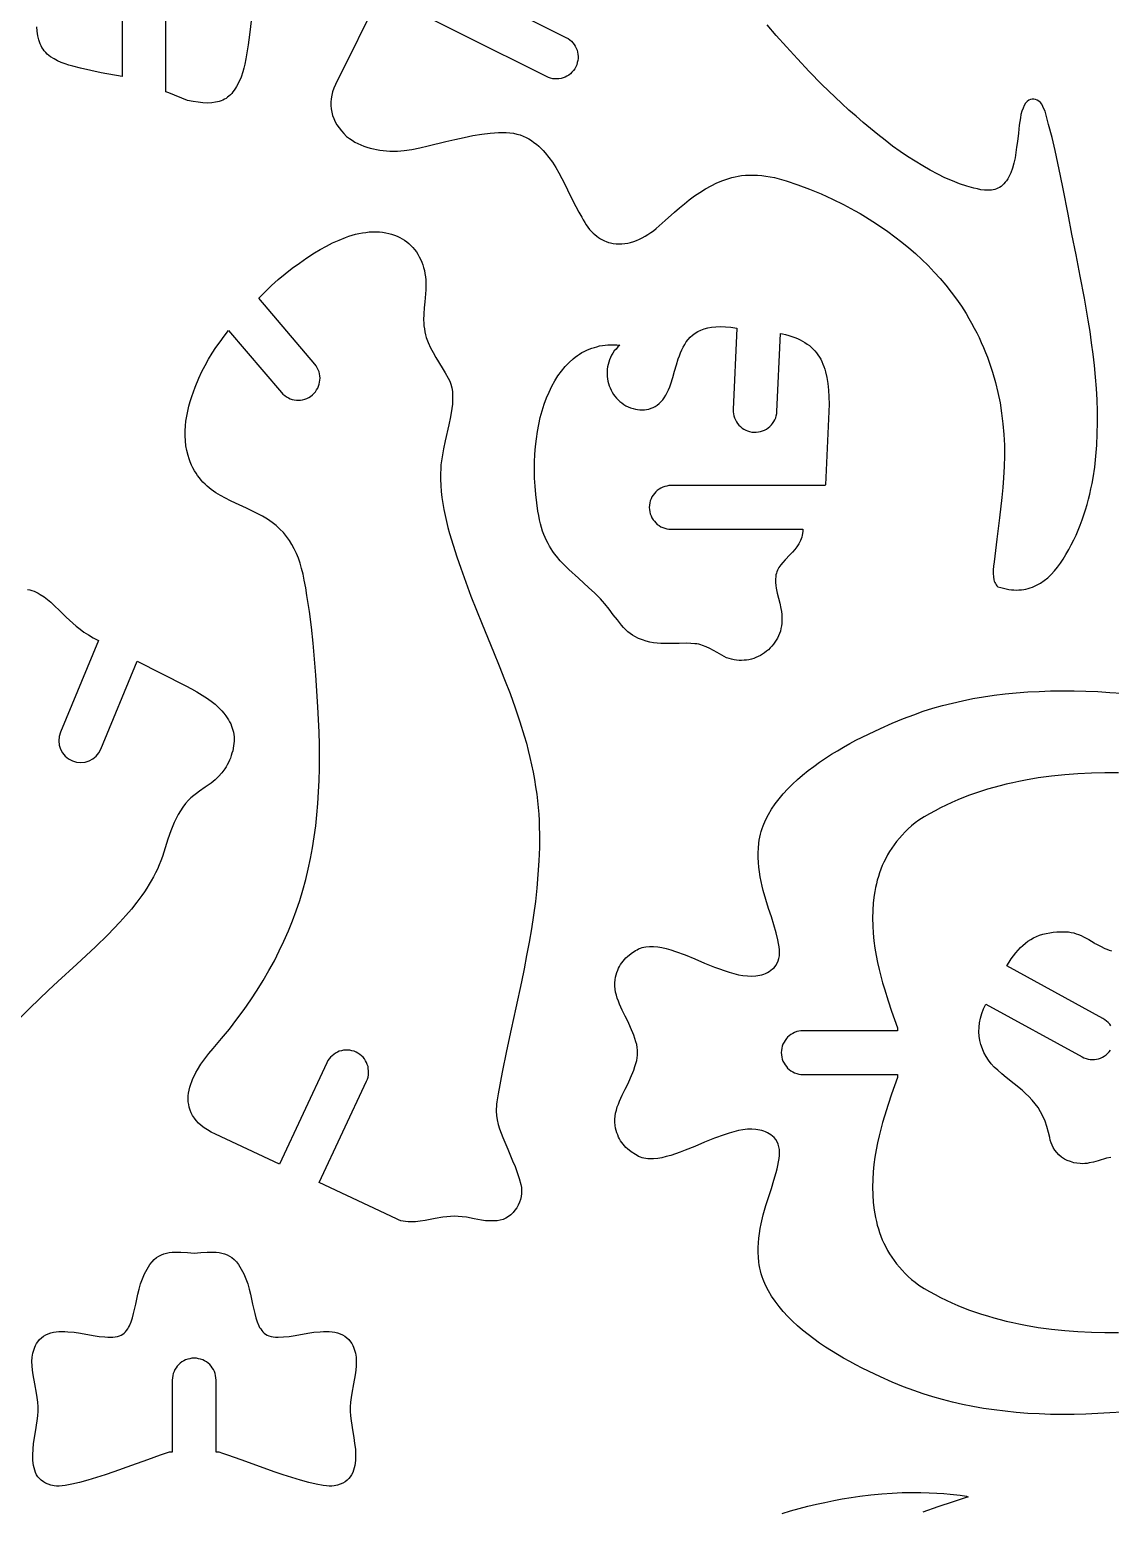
# Model space of a CAD drawing. Extents: x 4 to 246, y 5 to 420.
# Drawn here: x 89.8 to 164, y 225.2 to 326.9 of the extents above; entities that cross this region are included whole.
import ezdxf

# ---------------------------------------------------------------- set-up
doc = ezdxf.new("R2010")
doc.units = 0
doc.layers.add('IMPORT_-_TIRANO', color=18, linetype='CONTINUOUS')

msp = doc.modelspace()

# ---------------------------------------------------------------- linework, layer by layer
at = {"layer": 'IMPORT_-_TIRANO'}
for points in [[(96.19, 350.29), (96.19, 323.66), (94.75, 323.93), (94.03, 324.07), (93.32, 324.23), (92.79, 324.37), (92.52, 324.45), (92.26, 324.53), (92, 324.63), (91.75, 324.74), (91.51, 324.87), (91.27, 325.01), (91.15, 325.1), (91.03, 325.2), (90.93, 325.31), (90.83, 325.42), (90.75, 325.54), (90.67, 325.66), (90.61, 325.78), (90.55, 325.91), (90.5, 326.05), (90.46, 326.18), (90.39, 326.47), (90.35, 326.77), (90.33, 327.07)], [(105.11, 328.06), (104.92, 326.52), (104.84, 325.85), (104.75, 325.3), (104.68, 324.87), (104.6, 324.51), (104.53, 324.23), (104.47, 324), (104.34, 323.62), (104.2, 323.29), (104.04, 322.99), (103.96, 322.86), (103.88, 322.73), (103.79, 322.62), (103.7, 322.51), (103.61, 322.42), (103.51, 322.33), (103.41, 322.25), (103.31, 322.17), (103.2, 322.11), (103.09, 322.05), (102.97, 322), (102.85, 321.96), (102.73, 321.93), (102.6, 321.9), (102.33, 321.86), (102.04, 321.85), (101.73, 321.87), (101.4, 321.9), (101.05, 321.96), (100.67, 322.03), (99.38, 322.54), (99.19, 322.61), (99.19, 350.29)], [(115.25, 332.06), (126.65, 326.35), (126.79, 326.27), (126.91, 326.18), (127.02, 326.09), (127.12, 325.98), (127.21, 325.86), (127.29, 325.74), (127.35, 325.61), (127.41, 325.48), (127.45, 325.34), (127.47, 325.2), (127.48, 325.05), (127.48, 324.91), (127.46, 324.76), (127.43, 324.62), (127.39, 324.47), (127.32, 324.33), (127.25, 324.2), (127.16, 324.07), (127.06, 323.96), (126.96, 323.86), (126.84, 323.77), (126.72, 323.69), (126.59, 323.63), (126.46, 323.58), (126.32, 323.54), (126.17, 323.51), (126.03, 323.5), (125.88, 323.5), (125.74, 323.52), (125.59, 323.55), (125.45, 323.6), (125.31, 323.66), (113.92, 329.37), (110.83, 323.11), (110.72, 322.86), (110.63, 322.62), (110.57, 322.38), (110.52, 322.14), (110.5, 321.91), (110.5, 321.67), (110.53, 321.44), (110.57, 321.22), (110.63, 321), (110.71, 320.78), (110.81, 320.56), (110.93, 320.35), (111.07, 320.15), (111.23, 319.95), (111.4, 319.75), (111.59, 319.56), (111.78, 319.42), (111.97, 319.29), (112.16, 319.17), (112.36, 319.07), (112.57, 318.97), (112.78, 318.89), (112.99, 318.81), (113.21, 318.75), (113.43, 318.7), (113.65, 318.65), (113.88, 318.61), (114.11, 318.59), (114.56, 318.55), (115.02, 318.55), (115.08, 318.54), (115.31, 318.56), (115.55, 318.59), (116.07, 318.67), (116.62, 318.78), (117.2, 318.91), (118.41, 319.2), (119.03, 319.35), (119.65, 319.48), (120.26, 319.61), (120.87, 319.71), (121.45, 319.78), (121.74, 319.81), (122.02, 319.82), (122.29, 319.83), (122.55, 319.82), (122.8, 319.8), (123.05, 319.77), (123.28, 319.72), (123.5, 319.66), (123.71, 319.58), (123.91, 319.49), (124.1, 319.39), (124.28, 319.27), (124.45, 319.15), (124.62, 319.02), (124.78, 318.89), (124.93, 318.74), (125.08, 318.6), (125.22, 318.44), (125.48, 318.12), (125.73, 317.78), (125.95, 317.42), (126.17, 317.05), (126.37, 316.67), (126.57, 316.29), (126.95, 315.51), (127.33, 314.74), (127.53, 314.37), (127.73, 314.02), (127.83, 313.83), (127.94, 313.65), (128.04, 313.48), (128.16, 313.33), (128.27, 313.18), (128.39, 313.05), (128.51, 312.93), (128.63, 312.82), (128.76, 312.71), (128.89, 312.62), (129.02, 312.54), (129.15, 312.46), (129.29, 312.4), (129.42, 312.34), (129.56, 312.29), (129.7, 312.26), (129.9, 312.22), (130.09, 312.19), (130.29, 312.18), (130.49, 312.19), (130.69, 312.21), (130.89, 312.24), (131.09, 312.29), (131.3, 312.35), (131.5, 312.42), (131.69, 312.51), (131.89, 312.6), (132.09, 312.71), (132.28, 312.83), (132.47, 312.96), (132.65, 313.09), (132.84, 313.24), (133.46, 313.79), (134.1, 314.36), (134.44, 314.65), (134.78, 314.93), (135.12, 315.2), (135.48, 315.47), (135.85, 315.72), (136.22, 315.96), (136.61, 316.17), (137, 316.37), (137.41, 316.54), (137.62, 316.61), (137.83, 316.68), (138.04, 316.74), (138.26, 316.79), (138.48, 316.83), (138.71, 316.87), (138.98, 316.89), (139.25, 316.91), (139.53, 316.91), (139.8, 316.89), (140.09, 316.87), (140.37, 316.83), (140.97, 316.74), (141.77, 316.5), (142.57, 316.23), (143.37, 315.93), (144.16, 315.61), (144.94, 315.26), (145.71, 314.88), (146.47, 314.47), (146.84, 314.26), (147.22, 314.04), (147.73, 313.72), (148.24, 313.38), (148.75, 313.04), (149.24, 312.67), (149.72, 312.3), (150.19, 311.92), (150.65, 311.52), (151.09, 311.11), (151.52, 310.69), (151.94, 310.25), (152.34, 309.8), (152.73, 309.35), (153.1, 308.88), (153.46, 308.39), (153.8, 307.9), (154.12, 307.4), (154.31, 307.07), (154.5, 306.74), (154.68, 306.41), (154.85, 306.08), (155.01, 305.75), (155.16, 305.42), (155.31, 305.08), (155.45, 304.74), (155.58, 304.4), (155.71, 304.06), (155.94, 303.37), (156.13, 302.68), (156.3, 301.98), (156.45, 301.27), (156.56, 300.56), (156.65, 299.84), (156.71, 299.11), (156.75, 298.38), (156.76, 297.64), (156.74, 296.9), (156.7, 296.14), (156.65, 295.47), (156.58, 294.78), (156.42, 293.39), (156.23, 291.92), (156.04, 290.36), (156.01, 290.08), (155.99, 289.81), (155.99, 289.57), (156, 289.34), (156.03, 289.13), (156.05, 289.04), (156.09, 288.95), (156.13, 288.87), (156.18, 288.79), (156.24, 288.72), (156.31, 288.66), (156.5, 288.6), (156.69, 288.55), (156.88, 288.51), (157.06, 288.48), (157.24, 288.45), (157.41, 288.44), (157.58, 288.43), (157.75, 288.44), (157.92, 288.45), (158.08, 288.47), (158.23, 288.5), (158.38, 288.54), (158.53, 288.58), (158.68, 288.63), (158.82, 288.69), (158.96, 288.76), (159.23, 288.91), (159.49, 289.08), (159.73, 289.28), (159.96, 289.5), (160.19, 289.74), (160.4, 290), (160.6, 290.27), (160.79, 290.56), (160.98, 290.88), (161.17, 291.21), (161.34, 291.53), (161.51, 291.87), (161.67, 292.2), (161.82, 292.54), (161.96, 292.89), (162.09, 293.24), (162.21, 293.59), (162.32, 293.94), (162.43, 294.3), (162.52, 294.66), (162.61, 295.02), (162.69, 295.38), (162.77, 295.75), (162.84, 296.12), (162.95, 296.87), (163.03, 297.62), (163.1, 298.38), (163.13, 299.15), (163.15, 299.92), (163.14, 300.7), (163.11, 301.48), (163.07, 302.26), (163.01, 303.04), (162.93, 303.83), (162.84, 304.61), (162.74, 305.39), (162.63, 306.17), (162.51, 306.94), (162.24, 308.47), (161.96, 309.97), (161.67, 311.44), (161.38, 312.86), (161.12, 314.23), (160.78, 315.97), (160.61, 316.85), (160.42, 317.72), (160.23, 318.6), (160.02, 319.48), (159.79, 320.38), (159.54, 321.28), (159.47, 321.46), (159.4, 321.62), (159.31, 321.76), (159.22, 321.88), (159.11, 321.98), (159, 322.05), (158.89, 322.1), (158.77, 322.12), (158.65, 322.12), (158.54, 322.09), (158.42, 322.04), (158.31, 321.95), (158.21, 321.83), (158.11, 321.68), (158.03, 321.5), (157.95, 321.28), (157.89, 321.07), (157.85, 320.84), (157.77, 320.34), (157.71, 319.79), (157.64, 319.21), (157.59, 318.82), (157.54, 318.45), (157.48, 318.08), (157.4, 317.72), (157.3, 317.38), (157.19, 317.07), (157.13, 316.92), (157.06, 316.78), (156.98, 316.65), (156.9, 316.52), (156.81, 316.41), (156.72, 316.3), (156.62, 316.21), (156.52, 316.13), (156.42, 316.06), (156.31, 316), (156.2, 315.96), (156.09, 315.92), (155.98, 315.89), (155.86, 315.87), (155.63, 315.86), (155.39, 315.87), (155.14, 315.9), (154.91, 315.95), (154.66, 316), (154.18, 316.14), (153.68, 316.3), (153.18, 316.5), (152.67, 316.72), (152.17, 316.96), (151.65, 317.24), (151.14, 317.53), (150.62, 317.85), (150.11, 318.18), (149.59, 318.53), (149.08, 318.9), (148.57, 319.29), (148.06, 319.68), (147.56, 320.09), (147.06, 320.51), (146.57, 320.94), (146.08, 321.37), (145.6, 321.81), (145.13, 322.25), (144.22, 323.13), (143.35, 324.01), (142.54, 324.87), (141.78, 325.7), (141.09, 326.49), (140.47, 327.21)], [(164.83, 232.03), (164, 231.97), (163.17, 231.92), (162.35, 231.88), (161.53, 231.86), (160.72, 231.86), (159.92, 231.87), (159.13, 231.9), (158.35, 231.94), (157.57, 232), (156.81, 232.08), (156.06, 232.17), (155.32, 232.28), (154.59, 232.4), (153.88, 232.54), (153.18, 232.7), (152.5, 232.88), (151.83, 233.07), (151.17, 233.27), (150.54, 233.5), (149.82, 233.77), (149.05, 234.09), (148.24, 234.44), (147.41, 234.83), (146.98, 235.04), (146.56, 235.26), (146.13, 235.49), (145.71, 235.72), (145.29, 235.97), (144.87, 236.23), (144.46, 236.49), (144.05, 236.76), (143.66, 237.05), (143.27, 237.34), (142.9, 237.64), (142.54, 237.95), (142.2, 238.27), (141.88, 238.59), (141.57, 238.93), (141.28, 239.27), (141.01, 239.63), (140.77, 239.99), (140.55, 240.35), (140.36, 240.73), (140.2, 241.12), (140.13, 241.31), (140.06, 241.51), (140.01, 241.71), (139.96, 241.91), (139.92, 242.12), (139.89, 242.32), (139.86, 242.65), (139.84, 242.98), (139.84, 243.31), (139.86, 243.64), (139.89, 243.97), (139.93, 244.29), (139.98, 244.62), (140.05, 244.94), (140.2, 245.57), (140.37, 246.19), (140.75, 247.37), (140.92, 247.93), (141.08, 248.46), (141.15, 248.71), (141.2, 248.95), (141.25, 249.19), (141.28, 249.42), (141.3, 249.63), (141.31, 249.84), (141.3, 250.04), (141.27, 250.23), (141.22, 250.4), (141.15, 250.56), (141.06, 250.72), (140.95, 250.86), (140.84, 250.96), (140.72, 251.04), (140.6, 251.12), (140.48, 251.19), (140.36, 251.25), (140.23, 251.3), (140.1, 251.34), (139.97, 251.38), (139.83, 251.4), (139.69, 251.42), (139.4, 251.44), (139.11, 251.43), (138.8, 251.39), (138.49, 251.34), (138.17, 251.26), (137.85, 251.17), (137.52, 251.06), (136.85, 250.82), (136.17, 250.54), (135.49, 250.26), (134.83, 249.99), (134.5, 249.86), (134.17, 249.75), (133.86, 249.64), (133.54, 249.56), (133.24, 249.48), (132.95, 249.43), (132.66, 249.41), (132.39, 249.4), (132.26, 249.41), (132.13, 249.43), (132, 249.45), (131.88, 249.48), (131.76, 249.52), (131.64, 249.57), (131.53, 249.63), (131.42, 249.69), (131.13, 249.89), (130.88, 250.09), (130.77, 250.19), (130.66, 250.3), (130.57, 250.41), (130.48, 250.52), (130.4, 250.64), (130.32, 250.77), (130.26, 250.9), (130.2, 251.04), (130.15, 251.19), (130.1, 251.35), (130.06, 251.51), (130.03, 251.69), (130.01, 251.91), (130.01, 252.12), (130.02, 252.33), (130.06, 252.54), (130.11, 252.75), (130.17, 252.96), (130.25, 253.16), (130.33, 253.37), (130.52, 253.78), (130.72, 254.18), (130.91, 254.57), (131.09, 254.96), (131.3, 255.49), (131.38, 255.73), (131.45, 255.94), (131.51, 256.14), (131.54, 256.33), (131.57, 256.51), (131.57, 256.69), (131.57, 256.87), (131.54, 257.05), (131.51, 257.24), (131.45, 257.44), (131.38, 257.65), (131.3, 257.89), (131.09, 258.42), (130.91, 258.81), (130.72, 259.2), (130.52, 259.6), (130.33, 260.01), (130.25, 260.22), (130.17, 260.42), (130.11, 260.63), (130.06, 260.84), (130.02, 261.05), (130.01, 261.26), (130.01, 261.47), (130.03, 261.69), (130.06, 261.87), (130.1, 262.03), (130.15, 262.19), (130.2, 262.34), (130.26, 262.48), (130.32, 262.61), (130.4, 262.74), (130.48, 262.86), (130.57, 262.97), (130.66, 263.08), (130.77, 263.19), (130.88, 263.29), (131.13, 263.49), (131.42, 263.69), (131.53, 263.75), (131.64, 263.81), (131.76, 263.86), (131.88, 263.9), (132, 263.93), (132.13, 263.95), (132.39, 263.98), (132.66, 263.97), (132.95, 263.95), (133.24, 263.9), (133.54, 263.83), (133.86, 263.74), (134.17, 263.64), (134.83, 263.39), (135.49, 263.12), (136.17, 262.84), (136.85, 262.56), (137.18, 262.44), (137.52, 262.32), (137.85, 262.21), (138.17, 262.12), (138.49, 262.04), (138.8, 261.99), (139.11, 261.95), (139.4, 261.94), (139.69, 261.96), (139.83, 261.98), (139.97, 262), (140.1, 262.04), (140.23, 262.08), (140.36, 262.13), (140.48, 262.19), (140.6, 262.26), (140.72, 262.34), (140.84, 262.43), (140.95, 262.52), (141.06, 262.66), (141.15, 262.82), (141.22, 262.98), (141.27, 263.16), (141.3, 263.34), (141.31, 263.54), (141.3, 263.75), (141.28, 263.96), (141.25, 264.19), (141.2, 264.43), (141.08, 264.92), (140.92, 265.45), (140.75, 266.01), (140.56, 266.59), (140.37, 267.19), (140.2, 267.81), (140.12, 268.12), (140.05, 268.44), (139.98, 268.76), (139.93, 269.09), (139.89, 269.41), (139.86, 269.74), (139.84, 270.07), (139.84, 270.4), (139.86, 270.73), (139.89, 271.06), (139.92, 271.26), (139.96, 271.47), (140.01, 271.67), (140.06, 271.87), (140.13, 272.07), (140.2, 272.26), (140.36, 272.65), (140.55, 273.03), (140.77, 273.39), (141.01, 273.76), (141.28, 274.11), (141.57, 274.45), (141.88, 274.79), (142.2, 275.11), (142.54, 275.43), (142.9, 275.74), (143.27, 276.04), (143.66, 276.33), (144.05, 276.62), (144.46, 276.89), (144.87, 277.16), (145.29, 277.41), (145.71, 277.66), (146.13, 277.9), (146.56, 278.12), (147.41, 278.55), (148.24, 278.94), (149.05, 279.3), (149.82, 279.61), (150.54, 279.88), (151.17, 280.11), (151.83, 280.32), (152.5, 280.51), (153.18, 280.68), (153.88, 280.84), (154.59, 280.98), (155.32, 281.1), (156.06, 281.21), (156.81, 281.3), (157.57, 281.38), (158.35, 281.44), (159.13, 281.48), (159.92, 281.51), (160.72, 281.52), (161.53, 281.52), (162.35, 281.5), (163.17, 281.46), (164, 281.41), (164.83, 281.35)], [(164.58, 275.89), (163.65, 275.89), (162.73, 275.87), (161.8, 275.83), (160.89, 275.76), (159.98, 275.66), (159.08, 275.54), (158.19, 275.39), (157.75, 275.3), (157.32, 275.21), (156.88, 275.11), (156.45, 275), (156.02, 274.89), (155.6, 274.76), (155.18, 274.63), (154.77, 274.49), (154.36, 274.35), (153.95, 274.19), (153.55, 274.03), (153.15, 273.86), (152.76, 273.68), (152.37, 273.49), (151.99, 273.29), (151.62, 273.08), (151.25, 272.87), (150.88, 272.65), (150.63, 272.45), (150.38, 272.25), (150.15, 272.05), (149.94, 271.84), (149.73, 271.62), (149.54, 271.41), (149.35, 271.18), (149.18, 270.96), (149.02, 270.73), (148.87, 270.49), (148.73, 270.26), (148.6, 270.02), (148.48, 269.77), (148.37, 269.53), (148.27, 269.28), (148.18, 269.03), (148.1, 268.78), (148.02, 268.52), (147.96, 268.27), (147.9, 268.01), (147.85, 267.75), (147.81, 267.49), (147.74, 266.97), (147.71, 266.45), (147.7, 265.92), (147.71, 265.4), (147.74, 264.88), (147.79, 264.37), (147.86, 263.86), (147.94, 263.36), (148.04, 262.88), (148.15, 262.4), (148.26, 261.94), (148.38, 261.49), (148.51, 261.06), (148.76, 260.25), (149.01, 259.53), (149.41, 258.4), (149.41, 258.19), (142.94, 258.19), (142.78, 258.19), (142.63, 258.16), (142.49, 258.13), (142.35, 258.07), (142.22, 258.01), (142.1, 257.94), (141.98, 257.85), (141.87, 257.75), (141.78, 257.65), (141.69, 257.53), (141.62, 257.41), (141.55, 257.28), (141.5, 257.14), (141.47, 256.99), (141.44, 256.84), (141.43, 256.69), (141.44, 256.54), (141.47, 256.39), (141.5, 256.24), (141.55, 256.11), (141.62, 255.97), (141.69, 255.85), (141.78, 255.73), (141.87, 255.63), (141.98, 255.53), (142.1, 255.44), (142.22, 255.37), (142.35, 255.31), (142.49, 255.26), (142.63, 255.22), (142.78, 255.2), (142.94, 255.19), (149.41, 255.19), (149.41, 254.98), (149.01, 253.85), (148.76, 253.13), (148.51, 252.33), (148.38, 251.89), (148.26, 251.45), (148.15, 250.98), (148.04, 250.51), (147.94, 250.02), (147.86, 249.52), (147.79, 249.01), (147.74, 248.5), (147.71, 247.98), (147.7, 247.46), (147.71, 246.94), (147.74, 246.41), (147.81, 245.89), (147.85, 245.63), (147.9, 245.37), (147.96, 245.11), (148.02, 244.86), (148.1, 244.6), (148.18, 244.35), (148.27, 244.1), (148.37, 243.85), (148.48, 243.61), (148.6, 243.36), (148.73, 243.12), (148.87, 242.89), (149.02, 242.65), (149.18, 242.42), (149.35, 242.2), (149.54, 241.97), (149.73, 241.76), (149.94, 241.54), (150.15, 241.33), (150.38, 241.13), (150.63, 240.93), (150.88, 240.73), (151.25, 240.51), (151.62, 240.3), (151.99, 240.09), (152.37, 239.89), (152.76, 239.7), (153.15, 239.52), (153.55, 239.35), (153.95, 239.19), (154.36, 239.03), (154.77, 238.89), (155.18, 238.75), (155.6, 238.62), (156.02, 238.5), (156.45, 238.38), (156.88, 238.27), (157.32, 238.17), (157.75, 238.08), (158.19, 237.99), (159.08, 237.84), (159.98, 237.72), (160.89, 237.62), (161.8, 237.55), (162.73, 237.51), (163.65, 237.49), (164.58, 237.49)], [(164.06, 258.53), (163.98, 258.65), (163.88, 258.76), (163.77, 258.86), (163.65, 258.95), (163.52, 259.03), (156.92, 262.65), (157.07, 262.89), (157.22, 263.12), (157.37, 263.33), (157.53, 263.54), (157.69, 263.72), (157.85, 263.9), (158.02, 264.05), (158.19, 264.2), (158.37, 264.33), (158.56, 264.45), (158.76, 264.56), (158.96, 264.66), (159.17, 264.74), (159.39, 264.81), (159.62, 264.87), (159.86, 264.91), (160.11, 264.95), (160.35, 264.97), (160.57, 264.99), (160.77, 264.99), (160.97, 264.99), (161.16, 264.97), (161.34, 264.94), (161.51, 264.9), (161.68, 264.85), (161.85, 264.79), (162.02, 264.72), (162.19, 264.64), (162.54, 264.45), (162.92, 264.23), (162.97, 264.19), (163.03, 264.16), (163.34, 263.99), (163.64, 263.84), (163.79, 263.78), (163.95, 263.73), (164.1, 263.68)], [(164.07, 249.5), (163.77, 249.44), (163.18, 249.27), (162.88, 249.18), (162.58, 249.12), (162.43, 249.09), (162.28, 249.08), (162.12, 249.07), (161.96, 249.08), (161.73, 249.1), (161.51, 249.14), (161.28, 249.21), (161.07, 249.29), (160.87, 249.39), (160.67, 249.52), (160.5, 249.67), (160.34, 249.84), (160.21, 250), (160.11, 250.17), (160.03, 250.34), (159.96, 250.51), (159.9, 250.69), (159.86, 250.86), (159.77, 251.21), (159.67, 251.62), (159.54, 251.99), (159.4, 252.32), (159.24, 252.63), (159.06, 252.92), (158.87, 253.18), (158.66, 253.43), (158.44, 253.67), (158.2, 253.89), (157.96, 254.11), (157.43, 254.54), (156.87, 254.99), (156.58, 255.23), (156.29, 255.48), (156.06, 255.7), (155.85, 255.93), (155.66, 256.17), (155.5, 256.43), (155.35, 256.69), (155.24, 256.96), (155.14, 257.24), (155.07, 257.53), (155.02, 257.82), (155, 258.12), (155.01, 258.43), (155.05, 258.74), (155.11, 259.06), (155.2, 259.38), (155.32, 259.7), (155.47, 260.02), (162.08, 256.4), (162.21, 256.33), (162.36, 256.28), (162.5, 256.24), (162.64, 256.22), (162.79, 256.21), (162.94, 256.22), (163.08, 256.24), (163.22, 256.27), (163.35, 256.32), (163.49, 256.38), (163.61, 256.45), (163.73, 256.54), (163.84, 256.63), (163.94, 256.74), (164.03, 256.86)], [(141.49, 225.07), (142.07, 225.24), (142.66, 225.4), (143.25, 225.56), (143.84, 225.7), (144.43, 225.83), (145.03, 225.96), (145.62, 226.07), (146.22, 226.17), (146.82, 226.26), (147.59, 226.35), (148.33, 226.42), (149.05, 226.47), (149.74, 226.5), (150.4, 226.51), (151.02, 226.51), (151.59, 226.49), (152.12, 226.47), (152.6, 226.44), (153.03, 226.4), (153.72, 226.32), (154.14, 226.25), (154.24, 226.22), (154.27, 226.21), (154.27, 226.2), (153.23, 225.87), (152.18, 225.52), (151.15, 225.17)]]:
    msp.add_lwpolyline(points, dxfattribs=at)
for points in [[(117.06, 305.75), (117.19, 305.41), (117.35, 305.06), (117.53, 304.72), (117.72, 304.38), (118.14, 303.69), (118.36, 303.33), (118.57, 302.97), (118.67, 302.77), (118.75, 302.55), (118.81, 302.31), (118.85, 302.05), (118.87, 301.78), (118.87, 301.49), (118.85, 301.19), (118.82, 300.88), (118.72, 300.32), (118.6, 299.77), (118.35, 298.68), (118.24, 298.13), (118.14, 297.58), (118.1, 297.3), (118.07, 297.02), (118.05, 296.73), (118.04, 296.45), (118.04, 296.03), (118.05, 295.61), (118.09, 295.2), (118.13, 294.78), (118.19, 294.37), (118.27, 293.96), (118.35, 293.54), (118.44, 293.13), (118.55, 292.73), (118.66, 292.32), (118.9, 291.51), (119.16, 290.72), (119.43, 289.93), (119.77, 288.97), (120.13, 288.01), (120.51, 287.06), (120.89, 286.1), (121.67, 284.2), (122.06, 283.24), (122.44, 282.29), (122.81, 281.33), (123.16, 280.36), (123.48, 279.39), (123.79, 278.42), (123.93, 277.93), (124.06, 277.43), (124.18, 276.94), (124.29, 276.44), (124.4, 275.94), (124.49, 275.44), (124.57, 274.93), (124.64, 274.43), (124.7, 273.97), (124.74, 273.52), (124.78, 273.06), (124.8, 272.61), (124.82, 272.15), (124.83, 271.69), (124.83, 270.76), (124.79, 269.84), (124.73, 268.91), (124.65, 267.98), (124.55, 267.05), (124.42, 266.12), (124.28, 265.19), (124.12, 264.27), (123.95, 263.35), (123.78, 262.44), (123.59, 261.54), (123.2, 259.76), (122.88, 258.29), (122.57, 256.82), (122.28, 255.34), (122, 253.86), (121.91, 253.32), (121.88, 253.16), (121.87, 252.99), (121.86, 252.83), (121.86, 252.68), (121.88, 252.37), (121.93, 252.07), (122, 251.77), (122.09, 251.47), (122.2, 251.17), (122.32, 250.87), (122.66, 250.07), (122.99, 249.27), (123.16, 248.87), (123.3, 248.47), (123.44, 248.06), (123.55, 247.64), (123.59, 247.44), (123.6, 247.24), (123.6, 247.03), (123.57, 246.82), (123.52, 246.62), (123.46, 246.42), (123.37, 246.23), (123.27, 246.05), (123.15, 245.87), (123.02, 245.71), (122.87, 245.57), (122.71, 245.44), (122.53, 245.34), (122.35, 245.25), (122.14, 245.19), (121.93, 245.16), (121.65, 245.14), (121.38, 245.14), (121.12, 245.16), (120.86, 245.19), (120.34, 245.28), (119.81, 245.39), (119.53, 245.43), (119.26, 245.45), (118.99, 245.46), (118.73, 245.45), (118.47, 245.43), (118.2, 245.4), (117.66, 245.31), (116.99, 245.18), (116.65, 245.13), (116.31, 245.09), (116.14, 245.08), (115.97, 245.08), (115.81, 245.08), (115.64, 245.1), (115.48, 245.13), (115.32, 245.16), (115.16, 245.21), (115.01, 245.28), (109.7, 247.77), (112.96, 254.73), (113.02, 254.87), (113.06, 255.01), (113.09, 255.16), (113.1, 255.31), (113.1, 255.45), (113.08, 255.6), (113.06, 255.74), (113.01, 255.87), (112.96, 256.01), (112.89, 256.13), (112.81, 256.26), (112.72, 256.37), (112.61, 256.47), (112.5, 256.57), (112.37, 256.65), (112.24, 256.72), (112.1, 256.78), (111.95, 256.82), (111.8, 256.85), (111.66, 256.86), (111.51, 256.86), (111.37, 256.85), (111.23, 256.82), (111.09, 256.78), (110.96, 256.72), (110.83, 256.65), (110.71, 256.57), (110.59, 256.48), (110.49, 256.38), (110.4, 256.26), (110.31, 256.14), (110.24, 256), (106.98, 249.04), (102.58, 251.1), (102.3, 251.24), (102.05, 251.39), (101.82, 251.54), (101.61, 251.7), (101.43, 251.86), (101.27, 252.03), (101.14, 252.2), (101.02, 252.38), (100.92, 252.56), (100.85, 252.75), (100.79, 252.94), (100.75, 253.13), (100.72, 253.32), (100.72, 253.52), (100.72, 253.72), (100.74, 253.92), (100.78, 254.12), (100.83, 254.32), (100.89, 254.52), (100.96, 254.72), (101.04, 254.92), (101.14, 255.12), (101.24, 255.32), (101.35, 255.51), (101.59, 255.9), (101.85, 256.27), (102.13, 256.64), (102.42, 256.98), (102.99, 257.65), (103.54, 258.31), (104.05, 258.98), (104.55, 259.64), (105.01, 260.31), (105.45, 260.98), (105.87, 261.65), (106.26, 262.32), (106.63, 262.99), (106.97, 263.67), (107.29, 264.35), (107.59, 265.04), (107.87, 265.73), (108.13, 266.43), (108.37, 267.13), (108.58, 267.84), (108.78, 268.56), (108.95, 269.28), (109.11, 270.01), (109.25, 270.75), (109.37, 271.49), (109.47, 272.25), (109.55, 273.01), (109.62, 273.79), (109.67, 274.58), (109.71, 275.37), (109.73, 276.18), (109.73, 277), (109.73, 277.83), (109.7, 278.68), (109.67, 279.54), (109.62, 280.41), (109.47, 282.59), (109.38, 283.69), (109.29, 284.78), (109.17, 285.88), (109.04, 286.96), (108.87, 288.05), (108.78, 288.59), (108.68, 289.12), (108.6, 289.53), (108.5, 289.91), (108.4, 290.27), (108.28, 290.62), (108.15, 290.95), (108, 291.26), (107.84, 291.56), (107.66, 291.84), (107.47, 292.11), (107.25, 292.37), (107.01, 292.62), (106.75, 292.85), (106.47, 293.07), (106.16, 293.29), (105.82, 293.49), (105.46, 293.69), (104.71, 294.05), (103.97, 294.39), (103.62, 294.56), (103.27, 294.73), (102.93, 294.92), (102.61, 295.11), (102.3, 295.33), (102.15, 295.44), (102.01, 295.57), (101.87, 295.69), (101.73, 295.83), (101.6, 295.97), (101.48, 296.12), (101.36, 296.28), (101.25, 296.45), (101.14, 296.62), (101.04, 296.81), (100.95, 297.01), (100.86, 297.22), (100.78, 297.43), (100.71, 297.67), (100.62, 298), (100.56, 298.33), (100.52, 298.67), (100.5, 299.01), (100.51, 299.35), (100.53, 299.69), (100.56, 300.03), (100.62, 300.37), (100.68, 300.71), (100.76, 301.05), (100.85, 301.38), (100.96, 301.71), (101.07, 302.04), (101.19, 302.36), (101.45, 302.98), (101.66, 303.42), (101.88, 303.85), (102.11, 304.27), (102.36, 304.68), (102.62, 305.08), (102.9, 305.47), (103.19, 305.86), (103.49, 306.24), (107.12, 301.98), (107.22, 301.87), (107.34, 301.77), (107.46, 301.69), (107.59, 301.62), (107.72, 301.56), (107.86, 301.51), (108, 301.48), (108.14, 301.46), (108.29, 301.46), (108.43, 301.47), (108.57, 301.49), (108.72, 301.53), (108.85, 301.58), (108.99, 301.64), (109.12, 301.72), (109.24, 301.82), (109.35, 301.92), (109.45, 302.04), (109.53, 302.16), (109.61, 302.28), (109.66, 302.42), (109.71, 302.56), (109.74, 302.7), (109.76, 302.84), (109.77, 302.98), (109.76, 303.13), (109.73, 303.27), (109.7, 303.41), (109.64, 303.55), (109.58, 303.68), (109.5, 303.81), (109.41, 303.93), (105.56, 308.45), (106, 308.89), (106.44, 309.32), (106.9, 309.73), (107.37, 310.12), (107.85, 310.51), (108.35, 310.87), (108.85, 311.22), (109.38, 311.56), (109.78, 311.8), (110.2, 312.03), (110.63, 312.25), (111.07, 312.45), (111.52, 312.63), (111.75, 312.71), (111.98, 312.78), (112.21, 312.84), (112.44, 312.89), (112.67, 312.94), (112.9, 312.97), (113.15, 313), (113.38, 313.01), (113.62, 313.01), (113.84, 313), (114.06, 312.98), (114.28, 312.95), (114.48, 312.9), (114.68, 312.85), (114.87, 312.79), (115.06, 312.71), (115.24, 312.63), (115.41, 312.53), (115.57, 312.43), (115.72, 312.32), (115.87, 312.2), (116.01, 312.07), (116.14, 311.93), (116.26, 311.79), (116.38, 311.63), (116.48, 311.47), (116.58, 311.3), (116.67, 311.13), (116.75, 310.94), (116.82, 310.75), (116.88, 310.56), (116.93, 310.35), (116.97, 310.15), (117, 309.93), (117.02, 309.71), (117.04, 309.49), (117.04, 309.26), (117.03, 309.02), (116.96, 308.21), (116.92, 307.79), (116.89, 307.38), (116.88, 306.96), (116.89, 306.76), (116.9, 306.55), (116.93, 306.35), (116.96, 306.15), (117, 305.95)], [(141.06, 289.38), (141.04, 289.16), (141.04, 288.95), (141.05, 288.75), (141.08, 288.57), (141.15, 288.21), (141.24, 287.87), (141.33, 287.52), (141.41, 287.16), (141.44, 286.97), (141.47, 286.76), (141.48, 286.55), (141.48, 286.32), (141.47, 286.14), (141.45, 285.97), (141.41, 285.79), (141.37, 285.62), (141.31, 285.46), (141.25, 285.3), (141.17, 285.14), (141.09, 284.99), (141, 284.85), (140.9, 284.71), (140.79, 284.58), (140.67, 284.46), (140.55, 284.34), (140.42, 284.23), (140.28, 284.13), (140.14, 284.03), (140, 283.95), (139.85, 283.87), (139.69, 283.8), (139.54, 283.74), (139.38, 283.69), (139.21, 283.65), (139.04, 283.63), (138.88, 283.61), (138.71, 283.6), (138.54, 283.6), (138.36, 283.62), (138.19, 283.64), (138.02, 283.68), (137.85, 283.73), (137.68, 283.79), (137.51, 283.87), (137.02, 284.14), (136.77, 284.28), (136.53, 284.41), (136.28, 284.53), (136.03, 284.63), (135.9, 284.67), (135.77, 284.71), (135.64, 284.73), (135.5, 284.75), (135.22, 284.77), (134.95, 284.78), (134.42, 284.77), (133.91, 284.76), (133.41, 284.76), (133.16, 284.77), (132.91, 284.78), (132.66, 284.82), (132.41, 284.86), (132.16, 284.92), (131.9, 285.01), (131.64, 285.11), (131.37, 285.24), (131.21, 285.34), (131.05, 285.45), (130.9, 285.57), (130.75, 285.71), (130.61, 285.87), (130.46, 286.03), (130.18, 286.38), (129.89, 286.74), (129.61, 287.12), (129.31, 287.48), (129.16, 287.66), (129.01, 287.82), (128.61, 288.23), (128.23, 288.59), (127.51, 289.25), (126.85, 289.85), (126.54, 290.14), (126.26, 290.44), (125.99, 290.75), (125.87, 290.92), (125.75, 291.08), (125.63, 291.26), (125.52, 291.44), (125.42, 291.63), (125.32, 291.83), (125.22, 292.04), (125.13, 292.25), (125.05, 292.48), (124.97, 292.73), (124.9, 292.98), (124.84, 293.25), (124.78, 293.54), (124.73, 293.84), (124.64, 294.41), (124.58, 294.98), (124.53, 295.55), (124.5, 296.11), (124.49, 296.67), (124.5, 297.21), (124.52, 297.75), (124.56, 298.28), (124.62, 298.8), (124.69, 299.3), (124.78, 299.79), (124.89, 300.27), (125.01, 300.73), (125.16, 301.18), (125.31, 301.61), (125.49, 302.02), (125.68, 302.41), (125.88, 302.78), (126.1, 303.13), (126.34, 303.46), (126.59, 303.76), (126.86, 304.04), (127.14, 304.29), (127.29, 304.41), (127.44, 304.52), (127.59, 304.62), (127.75, 304.72), (127.91, 304.81), (128.08, 304.89), (128.25, 304.96), (128.42, 305.03), (128.6, 305.08), (128.78, 305.13), (128.96, 305.18), (129.15, 305.21), (129.34, 305.24), (129.53, 305.25), (129.73, 305.26), (129.93, 305.26), (130.14, 305.25), (130.35, 305.24), (130.21, 305.11), (130.09, 304.97), (129.97, 304.84), (129.87, 304.69), (129.78, 304.54), (129.71, 304.39), (129.64, 304.23), (129.59, 304.07), (129.54, 303.91), (129.51, 303.75), (129.49, 303.58), (129.47, 303.42), (129.47, 303.25), (129.48, 303.09), (129.5, 302.93), (129.53, 302.76), (129.57, 302.6), (129.62, 302.45), (129.68, 302.3), (129.75, 302.15), (129.83, 302), (129.91, 301.86), (130.01, 301.73), (130.12, 301.6), (130.23, 301.48), (130.35, 301.37), (130.48, 301.27), (130.62, 301.17), (130.77, 301.08), (130.93, 301.01), (131.09, 300.94), (131.26, 300.88), (131.42, 300.84), (131.57, 300.82), (131.73, 300.8), (131.88, 300.79), (132.04, 300.8), (132.19, 300.82), (132.34, 300.85), (132.49, 300.9), (132.63, 300.96), (132.77, 301.03), (132.91, 301.12), (133.04, 301.22), (133.17, 301.35), (133.29, 301.48), (133.4, 301.63), (133.51, 301.81), (133.6, 301.99), (133.69, 302.18), (133.77, 302.38), (133.85, 302.59), (133.98, 303.01), (134.11, 303.44), (134.23, 303.88), (134.36, 304.3), (134.44, 304.51), (134.51, 304.71), (134.6, 304.91), (134.69, 305.1), (134.8, 305.29), (134.91, 305.46), (135.04, 305.63), (135.18, 305.78), (135.34, 305.92), (135.51, 306.05), (135.7, 306.17), (135.9, 306.27), (136.13, 306.35), (136.38, 306.42), (136.65, 306.47), (136.94, 306.5), (137.26, 306.51), (137.6, 306.5), (137.98, 306.47), (138.38, 306.41), (138.13, 300.83), (138.13, 300.67), (138.15, 300.52), (138.18, 300.38), (138.22, 300.24), (138.28, 300.1), (138.35, 299.98), (138.43, 299.86), (138.52, 299.75), (138.63, 299.65), (138.74, 299.55), (138.86, 299.47), (138.99, 299.4), (139.12, 299.35), (139.26, 299.3), (139.41, 299.27), (139.56, 299.26), (139.72, 299.26), (139.87, 299.28), (140.01, 299.31), (140.15, 299.35), (140.29, 299.41), (140.42, 299.48), (140.53, 299.56), (140.65, 299.65), (140.75, 299.76), (140.84, 299.87), (140.92, 299.99), (140.99, 300.12), (141.05, 300.25), (141.09, 300.39), (141.12, 300.54), (141.13, 300.69), (141.37, 306.03), (141.39, 306.03), (141.51, 306.01), (141.73, 305.96), (141.95, 305.9), (142.16, 305.83), (142.36, 305.76), (142.55, 305.69), (142.73, 305.6), (142.9, 305.51), (143.06, 305.42), (143.22, 305.31), (143.36, 305.21), (143.49, 305.09), (143.62, 304.97), (143.74, 304.84), (143.85, 304.71), (143.95, 304.57), (144.05, 304.42), (144.14, 304.27), (144.22, 304.11), (144.29, 303.94), (144.36, 303.77), (144.42, 303.59), (144.47, 303.41), (144.56, 303.02), (144.63, 302.6), (144.68, 302.15), (144.7, 301.68), (144.71, 301.18), (144.46, 295.65), (144.44, 295.6), (133.88, 295.6), (133.72, 295.6), (133.57, 295.57), (133.43, 295.54), (133.29, 295.49), (133.16, 295.42), (133.04, 295.35), (132.92, 295.26), (132.81, 295.17), (132.72, 295.06), (132.63, 294.94), (132.55, 294.82), (132.49, 294.69), (132.44, 294.55), (132.4, 294.41), (132.38, 294.26), (132.37, 294.1), (132.38, 293.95), (132.4, 293.8), (132.44, 293.66), (132.49, 293.52), (132.55, 293.39), (132.63, 293.26), (132.72, 293.15), (132.81, 293.04), (132.92, 292.94), (133.04, 292.86), (133.16, 292.78), (133.29, 292.72), (133.43, 292.67), (133.57, 292.63), (133.72, 292.61), (133.88, 292.6), (142.92, 292.6), (142.91, 292.46), (142.9, 292.32), (142.87, 292.19), (142.84, 292.06), (142.8, 291.94), (142.75, 291.82), (142.64, 291.6), (142.51, 291.4), (142.36, 291.21), (142.2, 291.02), (142.03, 290.85), (141.7, 290.5), (141.54, 290.33), (141.4, 290.16), (141.27, 289.98), (141.17, 289.79), (141.13, 289.69), (141.1, 289.59), (141.07, 289.48)], [(91.51, 226.96), (91.29, 227.01), (91.1, 227.07), (90.92, 227.15), (90.77, 227.24), (90.63, 227.35), (90.51, 227.46), (90.4, 227.59), (90.31, 227.73), (90.24, 227.87), (90.18, 228.03), (90.13, 228.19), (90.09, 228.36), (90.06, 228.53), (90.05, 228.72), (90.04, 228.9), (90.04, 229.09), (90.06, 229.48), (90.1, 229.88), (90.23, 230.67), (90.35, 231.42), (90.4, 231.77), (90.42, 232.08), (90.41, 232.39), (90.39, 232.7), (90.35, 233.02), (90.3, 233.33), (90.18, 233.96), (90.07, 234.59), (90.03, 234.9), (90, 235.2), (89.99, 235.5), (90.01, 235.79), (90.03, 235.93), (90.05, 236.07), (90.09, 236.21), (90.13, 236.34), (90.18, 236.47), (90.24, 236.6), (90.31, 236.73), (90.39, 236.85), (90.51, 237), (90.64, 237.13), (90.78, 237.24), (90.94, 237.33), (91.1, 237.4), (91.28, 237.46), (91.46, 237.5), (91.65, 237.53), (91.84, 237.55), (92.05, 237.56), (92.25, 237.56), (92.46, 237.54), (92.89, 237.5), (93.33, 237.44), (94.19, 237.29), (94.61, 237.22), (95, 237.18), (95.19, 237.16), (95.37, 237.16), (95.54, 237.16), (95.7, 237.18), (95.85, 237.21), (95.99, 237.25), (96.11, 237.3), (96.23, 237.37), (96.32, 237.45), (96.41, 237.53), (96.48, 237.63), (96.56, 237.73), (96.62, 237.84), (96.68, 237.95), (96.79, 238.21), (96.88, 238.49), (96.96, 238.79), (97.11, 239.43), (97.26, 240.12), (97.35, 240.47), (97.45, 240.82), (97.57, 241.17), (97.71, 241.51), (97.8, 241.68), (97.89, 241.84), (97.98, 242), (98.09, 242.16), (98.23, 242.34), (98.38, 242.5), (98.54, 242.63), (98.7, 242.73), (98.87, 242.82), (99.04, 242.89), (99.22, 242.94), (99.41, 242.97), (99.61, 243), (99.81, 243.01), (100.22, 243), (100.66, 242.97), (101.12, 242.92), (101.58, 242.97), (102.02, 243), (102.24, 243.01), (102.44, 243.01), (102.64, 243), (102.83, 242.97), (103.02, 242.94), (103.2, 242.89), (103.38, 242.82), (103.55, 242.73), (103.71, 242.63), (103.87, 242.5), (104.02, 242.34), (104.16, 242.16), (104.26, 242), (104.36, 241.84), (104.45, 241.68), (104.53, 241.51), (104.68, 241.17), (104.8, 240.82), (104.9, 240.47), (104.99, 240.12), (105.14, 239.43), (105.28, 238.79), (105.36, 238.49), (105.46, 238.21), (105.56, 237.95), (105.62, 237.84), (105.69, 237.73), (105.76, 237.63), (105.84, 237.53), (105.93, 237.45), (106.02, 237.37), (106.14, 237.3), (106.26, 237.25), (106.4, 237.21), (106.55, 237.18), (106.71, 237.16), (106.88, 237.16), (107.25, 237.18), (107.64, 237.22), (108.05, 237.29), (108.92, 237.44), (109.35, 237.5), (109.78, 237.54), (110, 237.56), (110.2, 237.56), (110.4, 237.55), (110.6, 237.53), (110.79, 237.5), (110.97, 237.46), (111.14, 237.4), (111.31, 237.33), (111.46, 237.24), (111.61, 237.13), (111.74, 237), (111.86, 236.85), (111.94, 236.73), (112.01, 236.6), (112.07, 236.47), (112.12, 236.34), (112.16, 236.21), (112.19, 236.07), (112.24, 235.79), (112.25, 235.5), (112.25, 235.2), (112.22, 234.9), (112.18, 234.59), (112.07, 233.96), (111.95, 233.33), (111.9, 233.02), (111.86, 232.7), (111.83, 232.39), (111.83, 232.08), (111.85, 231.77), (111.9, 231.42), (112.02, 230.67), (112.08, 230.28), (112.14, 229.88), (112.19, 229.48), (112.21, 229.09), (112.21, 228.9), (112.2, 228.72), (112.18, 228.53), (112.16, 228.36), (112.12, 228.19), (112.07, 228.03), (112.01, 227.87), (111.93, 227.73), (111.84, 227.59), (111.74, 227.46), (111.62, 227.35), (111.48, 227.24), (111.32, 227.15), (111.15, 227.07), (110.96, 227.01), (110.74, 226.96), (110.58, 226.95), (110.4, 226.95), (110.2, 226.97), (109.99, 227), (109.51, 227.08), (108.99, 227.2), (108.43, 227.36), (107.84, 227.53), (107.24, 227.72), (106.62, 227.93), (105.43, 228.35), (104.34, 228.75), (103.44, 229.07), (103.1, 229.19), (102.83, 229.28), (102.63, 229.28), (102.63, 234.22), (102.62, 234.38), (102.6, 234.53), (102.56, 234.67), (102.51, 234.81), (102.44, 234.94), (102.37, 235.06), (102.28, 235.18), (102.19, 235.28), (102.08, 235.38), (101.96, 235.47), (101.84, 235.54), (101.71, 235.61), (101.57, 235.66), (101.43, 235.69), (101.28, 235.72), (101.12, 235.72), (100.97, 235.72), (100.82, 235.69), (100.68, 235.66), (100.54, 235.61), (100.41, 235.54), (100.28, 235.47), (100.17, 235.38), (100.06, 235.28), (99.96, 235.18), (99.88, 235.06), (99.8, 234.94), (99.74, 234.81), (99.69, 234.67), (99.65, 234.53), (99.63, 234.38), (99.62, 234.22), (99.62, 229.28), (99.41, 229.28), (98.8, 229.07), (97.91, 228.75), (96.82, 228.35), (95.62, 227.93), (95.01, 227.72), (94.41, 227.53), (93.82, 227.36), (93.26, 227.2), (92.73, 227.08), (92.26, 227), (92.05, 226.97), (91.85, 226.95), (91.67, 226.95)]]:
    msp.add_lwpolyline(points, close=True, dxfattribs=at)
msp.add_lwpolyline([(89.69, 288.48), (89.84, 288.45), (89.98, 288.41), (90.13, 288.36), (90.27, 288.29), (90.42, 288.22), (90.56, 288.13), (90.82, 287.96), (91.06, 287.78), (91.29, 287.59), (91.5, 287.4), (91.92, 286.99), (92.34, 286.58), (92.56, 286.37), (92.79, 286.16), (93.03, 285.95), (93.29, 285.75), (93.56, 285.55), (93.86, 285.35), (94.19, 285.16), (94.55, 284.97), (91.95, 278.67, 1), (94.72, 277.52), (97.21, 283.55), (98.89, 282.7), (100.56, 281.85), (100.93, 281.65), (101.31, 281.44), (101.68, 281.22), (102.05, 280.98), (102.39, 280.73), (102.56, 280.59), (102.72, 280.45), (102.87, 280.3), (103.02, 280.14), (103.16, 279.98), (103.29, 279.81), (103.39, 279.66), (103.48, 279.52), (103.56, 279.38), (103.63, 279.24), (103.69, 279.1), (103.74, 278.96), (103.78, 278.81), (103.82, 278.67), (103.84, 278.52), (103.86, 278.37), (103.86, 278.22), (103.86, 278.06), (103.85, 277.9), (103.83, 277.74), (103.77, 277.4), (103.72, 277.23), (103.67, 277.07), (103.62, 276.9), (103.55, 276.75), (103.48, 276.59), (103.4, 276.44), (103.32, 276.3), (103.23, 276.16), (103.03, 275.89), (102.8, 275.64), (102.56, 275.4), (102.29, 275.18), (101.89, 274.9), (101.48, 274.62), (101.28, 274.48), (101.09, 274.33), (100.9, 274.17), (100.73, 274.01), (100.53, 273.78), (100.35, 273.54), (100.18, 273.29), (100.03, 273.02), (99.89, 272.75), (99.76, 272.47), (99.53, 271.91), (99.32, 271.33), (99.13, 270.74), (98.94, 270.15), (98.84, 269.86), (98.72, 269.57), (98.6, 269.29), (98.46, 269.02), (98.33, 268.76), (98.18, 268.49), (98.03, 268.24), (97.87, 267.98), (97.71, 267.73), (97.54, 267.48), (97.19, 267.01), (96.82, 266.54), (96.43, 266.09), (96.03, 265.64), (95.62, 265.21), (95.2, 264.78), (94.35, 263.95), (93.06, 262.76), (91.76, 261.57), (91.12, 260.97), (90.48, 260.36), (89.85, 259.75), (89.23, 259.13)], format="xyb", dxfattribs=at)

doc.saveas('drawing.dxf')
